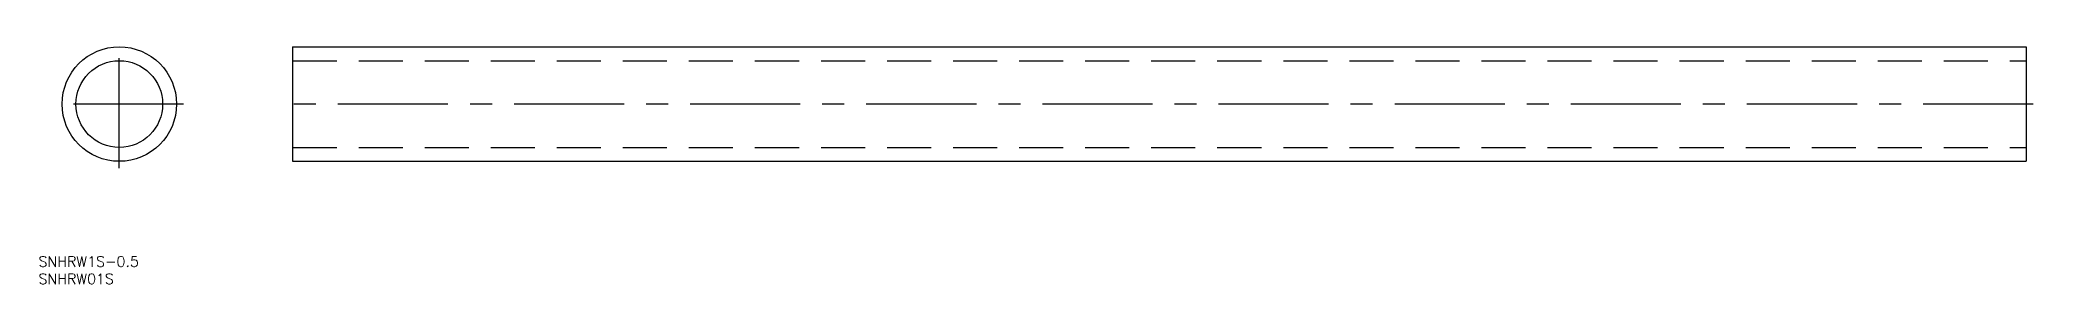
# Model space of a CAD drawing. Extents: x -23 to 552, y -52 to 18.
import ezdxf

# ---------------------------------------------------------------- set-up
doc = ezdxf.new("R2010")
doc.units = 0
doc.linetypes.add('CENTER', pattern=[50.8, 31.75, -6.35, 6.35, -6.35])
doc.linetypes.add('DASHED', pattern=[19.05, 12.7, -6.35])
doc.layers.get('0').update_dxf_attribs({"linetype": 'CONTINUOUS'})
doc.layers.add('CENTER', color=1, linetype='CENTER')
doc.styles.get("Standard").update_dxf_attribs({"font": 'txt.shx', "height": 3, "bigfont": 'bigfont.shx'})

msp = doc.modelspace()

# ---------------------------------------------------------------- linework, layer by layer
at = {"color": 7, "linetype": 'CONTINUOUS'}
for p, q in [((50, 16.5), (50, -16.5)), ((50, 16.5), (550, 16.5)), ((550, 16.5), (550, -16.5)), ((50, -16.5), (550, -16.5))]:
    msp.add_line(p, q, dxfattribs=at)
at = {"color": 3, "linetype": 'DASHED'}
for p, q in [((50, 12.5), (550, 12.5)), ((50, -12.5), (550, -12.5))]:
    msp.add_line(p, q, dxfattribs=at)
at = {"color": 7, "linetype": 'CONTINUOUS'}
for radius in [16.5, 12.5]:
    msp.add_circle((0, 0), radius, dxfattribs=at)
at = {"layer": 'CENTER', "color": 1, "linetype": 'CENTER'}
for p, q in [((0, -18.5), (0, 18.5)), ((18.5, 0), (-18.5, 0)), ((552, 0), (48, 0))]:
    msp.add_line(p, q, dxfattribs=at)

# ---------------------------------------------------------------- texts
at = {"color": 7, "linetype": 'CONTINUOUS'}
for s, p in [('SNHRW1S-0.5', (-23.3, -46.89)), ('SNHRW01S', (-23.3, -51.89))]:
    msp.add_text(s, height=3, dxfattribs=at).set_placement(p)

doc.saveas('drawing.dxf')
